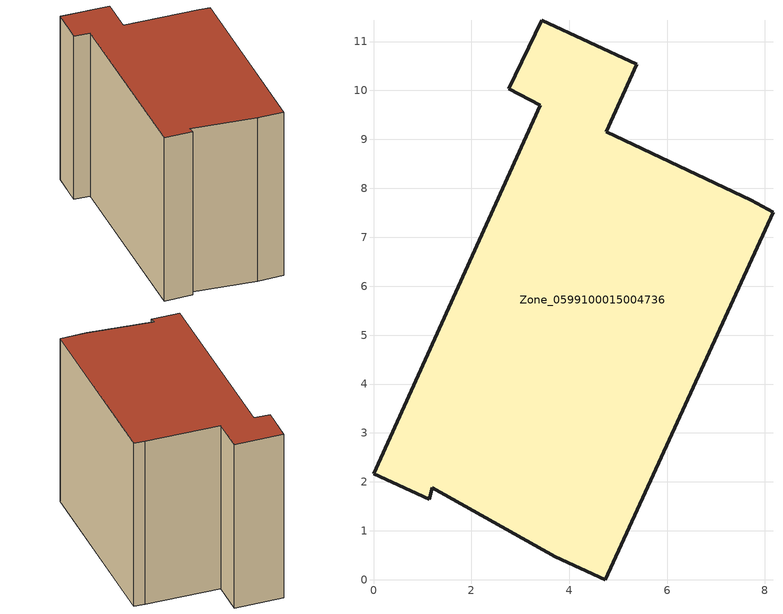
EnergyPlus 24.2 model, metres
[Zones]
Zone_0599100015004736
 floor ground (C_G): 3.72,0.47 1.2,1.88 1.14,1.64 0,2.17 3.4,9.7 2.77,10.04 3.44,11.44 5.38,10.54 4.75,9.15 7.72,7.75 8.16,7.51 4.74,0 z0.91
 wall outside (C_F): 4.75,9.15 5.38,10.54 3.44,11.44 2.77,10.04 3.4,9.7 0,2.17 1.14,1.64 1.2,1.88 3.72,0.47 4.74,0 8.16,7.51 7.72,7.75 4.75,9.15 z0.91:8.89
 roof outside (C_R): 0,2.17 1.14,1.64 1.2,1.88 3.72,0.47 4.74,0 8.16,7.51 7.72,7.75 4.75,9.15 5.38,10.54 3.44,11.44 2.77,10.04 3.4,9.7 z8.89
[BUILDING]
Pand.0599100015004736: North Axis=0; Terrain=City; Loads Convergence Tolerance Value=0.04; Temperature Convergence Tolerance Value=0.4; Solar Distribution=FullExterior; Maximum Number of Warmup Days=25; Minimum Number of Warmup Days=1
[Site:Location]
Rotterdam.The.Hague.AP_ZH_NLD Design_Conditions: Latitude=51.96; Longitude=4.45; Time Zone=1; Elevation=-4.5
[SITE:GROUNDTEMPERATURE:BUILDINGSURFACE]
18, 18, 18, 18, 18, 18, 18, 18, 18, 18, 18, 18
[MATERIAL] Thermal Absorptance=0.9; Solar Absorptance=0.7; Visible Absorptance=0.7
Name | Roughness | Thickness | Conductivity | Density | Specific Heat
G.TI.1965-1974 | MediumSmooth | 0.15 | 0.882353 | 540 | 1210
F.TI.1965-1974 | Rough | 0.3 | 0.697674 | 1920 | 840
R.TI.1965-1974 | MediumRough | 0.2 | 0.232558 | 1500 | 1000
[CONSTRUCTION]
C_G: G.TI.1965-1974
C_F: F.TI.1965-1974
C_R: R.TI.1965-1974
[ZONE]
Zone_0599100015004736: Type=1; Multiplier=1; Ceiling Height=Autocalculate; Volume=Autocalculate; Floor Area=autocalculate; Part of Total Floor Area=Yes
[ZONEINFILTRATION:DESIGNFLOWRATE]
Infil_Zone_0599100015004736: Zone or ZoneList or Space or SpaceList=Zone_0599100015004736; Schedule=AlwaysOn; Design Flow Rate Calculation Method=Flow/Area; Flow Rate per Floor Area=0.003; Constant Term Coefficient=1; Temperature Term Coefficient=0; Velocity Term Coefficient=0; Velocity Squared Term Coefficient=0
[HVACTEMPLATE:ZONE:IDEALLOADSAIRSYSTEM]
Zone_0599100015004736: Maximum Heating Supply Air Temperature=50; Minimum Cooling Supply Air Temperature=13; Maximum Heating Supply Air Humidity Ratio=0.0156; Minimum Cooling Supply Air Humidity Ratio=0.0077; Heating Limit=NoLimit; Cooling Limit=NoLimit; Dehumidification Control Type=ConstantSensibleHeatRatio; Cooling Sensible Heat Ratio=0.7; Dehumidification Setpoint=60; Humidification Control Type=None; Humidification Setpoint=30; Outdoor Air Method=None; Outdoor Air Flow Rate per Person=0.00944; Outdoor Air Flow Rate per Zone Floor Area=0; Outdoor Air Flow Rate per Zone=0; Demand Controlled Ventilation Type=None; Outdoor Air Economizer Type=NoEconomizer; Heat Recovery Type=None; Sensible Heat Recovery Effectiveness=0.7; Latent Heat Recovery Effectiveness=0.65
[ZONECONTROL:THERMOSTAT]
ThermostatControl_Zone_0599100015004736: Zone or ZoneList=Zone_0599100015004736; Control Type Schedule=DualSetpointControlType; Control 1=Thermostat_Zone_0599100015004736; Temperature Difference Between Cutout And Setpoint=0
[THERMOSTATSETPOINT:DUALSETPOINT]
Thermostat_Zone_0599100015004736: Heating Setpoint Temperature Schedule=HeatingSetpoint_Zone_0599100015004736; Cooling Setpoint Temperature Schedule=CoolingSetpoint_Zone_0599100015004736
[SCHEDULE:COMPACT]
HeatingSetpoint_Zone_0599100015004736: Through: 12/31, For: AllDays, Until: 24:00, 21
CoolingSetpoint_Zone_0599100015004736: Through: 12/31, For: AllDays, Until: 24:00, 24
DualSetpointControlType: Through: 12/31, For: AllDays, Until: 24:00, 4
AlwaysOn: Through: 12/31, For: AllDays, Until: 24:00, 1
